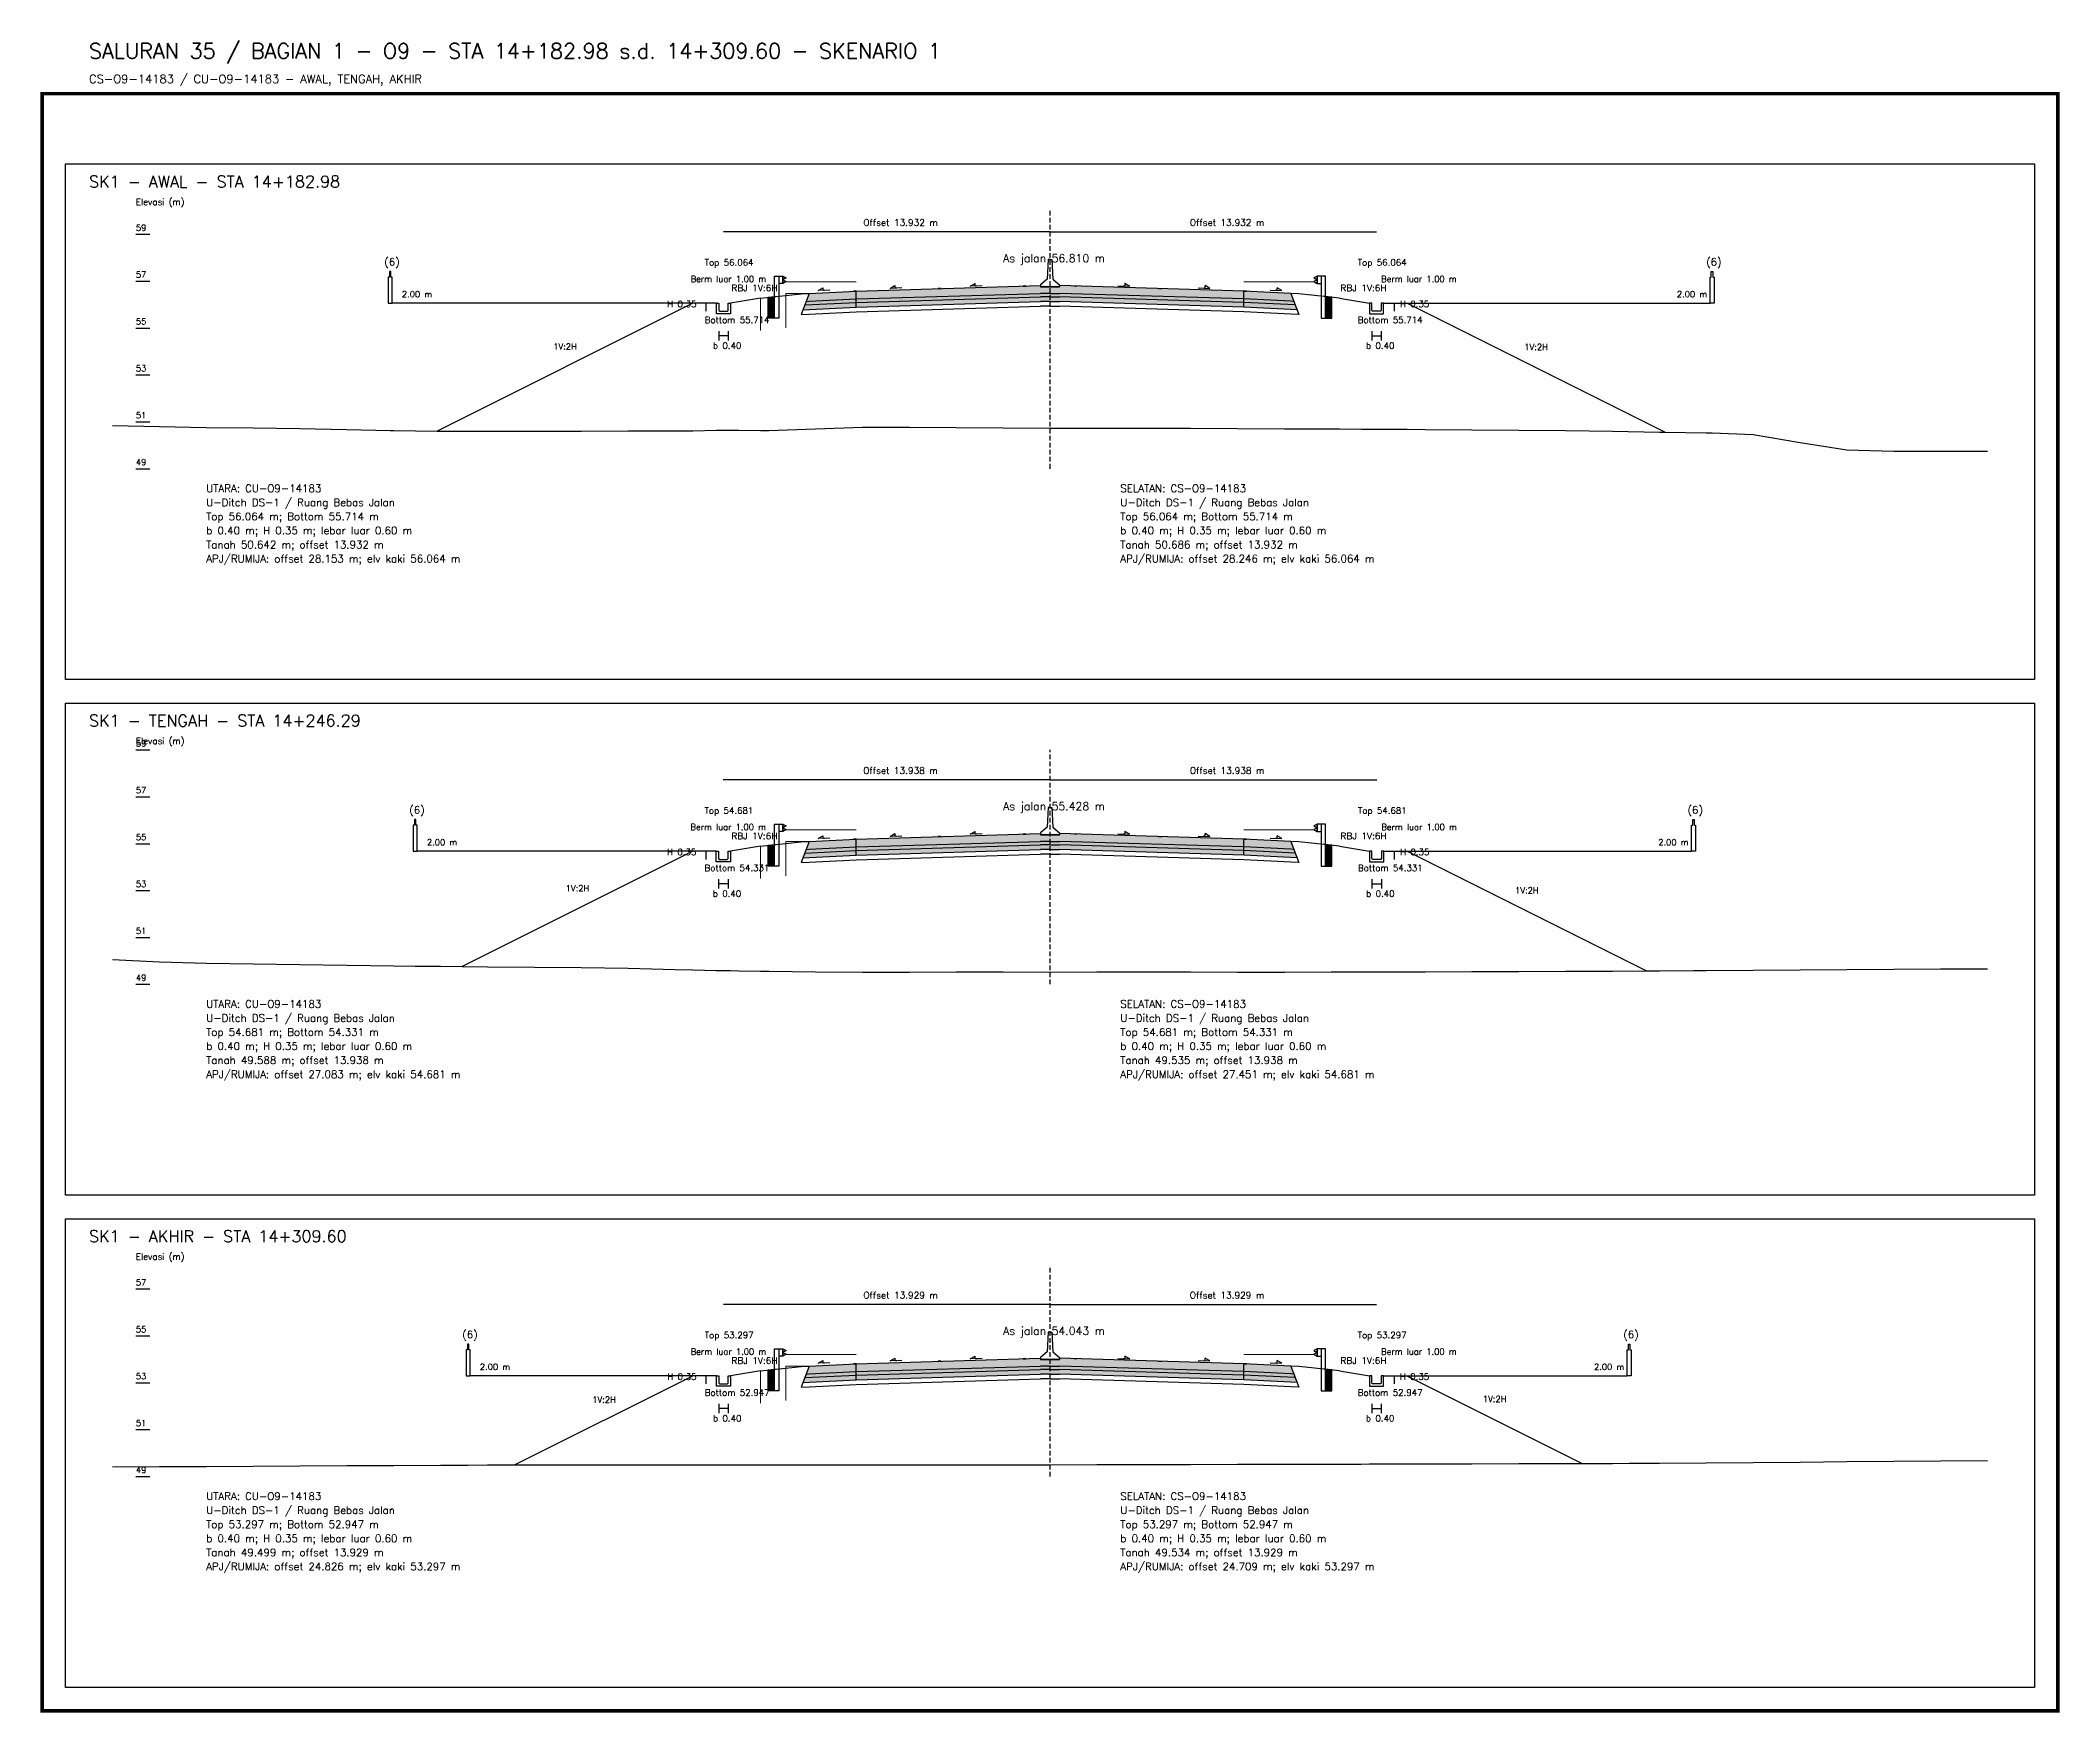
# Model space of a CAD drawing. Header units: metres. Extents: x -24715 to -24517, y 27498 to 30841.
# Drawn here: x -24713.7 to -24627.5, y 28126.2 to 28197.5 of the extents above; entities that cross this region are included whole.
import ezdxf

# ---------------------------------------------------------------- set-up
doc = ezdxf.new("R2010")
doc.units = ezdxf.units.M
doc.linetypes.add('PS_DASH', pattern=[0.3, 0.2, -0.1])
for name, color, linetype, lineweight in [('Dimensi', 230, 'Continuous', 20), ('GRS-ARSIR (HATCH)', 8, 'Continuous', 9), ('Guardrail', 20, 'Continuous', 30), ('HATCH - Beton ramping', 210, 'Continuous', 9), ('HATCH - LFA', 30, 'Continuous', 9), ('HATCH - Pavement', 50, 'Continuous', 9), ('Marka', 20, 'Continuous', 30), ('POT_ALL_GROUP', 2, 'Continuous', 70)]:
    doc.layers.add(name, color=color, linetype=linetype, lineweight=lineweight)
for name, color, linetype in [('POT_ALL_APJ', 2, 'Continuous'), ('POT_ALL_BORDER', 8, 'Continuous'), ('POT_ALL_CHANNEL1', 200, 'Continuous'), ('POT_ALL_DIM', 7, 'Continuous'), ('POT_ALL_GROUND', 1, 'Continuous'), ('POT_ALL_GUIDE', 8, 'Continuous'), ('POT_ALL_ROAD', 4, 'Continuous')]:
    doc.layers.add(name, color=color, linetype=linetype)
doc.styles.get("Standard").update_dxf_attribs({"font": 'simplex.shx'})

# ---------------------------------------------------------------- blocks, each defined once
blk = doc.blocks.new('JALAN_ASLI_TIPIKAL_2OKT_METER')
at = {"layer": 'Guardrail', "lineweight": 9}
h = blk.add_hatch(dxfattribs=at)
h.set_pattern_fill('JIS_LC_20', color=256, scale=0.002)
h.set_pattern_definition([(45, (-29.65569, -21.99233), (-0.02828427, 0.02828427), []), (45, (-29.65489, -21.99233), (-0.02828427, 0.02828427), [])])
h.paths.add_polyline_path([(-12.025, -1.394), (-11.753, -1.394), (-11.753, -0.471), (-12.018, -0.498)])
h = blk.add_hatch(dxfattribs=at)
h.set_pattern_fill('JIS_LC_20', color=256, scale=0.002)
h.set_pattern_definition([(45, (-29.40569, -21.99233), (-0.02828427, 0.02828427), []), (45, (-29.40489, -21.99233), (-0.02828427, 0.02828427), [])])
h.paths.add_polyline_path([(12.018, -0.498), (11.753, -0.471), (11.753, -1.394), (12.025, -1.394)])
at = {"layer": 'HATCH - Beton ramping'}
h = blk.add_hatch(dxfattribs=at)
h.set_pattern_fill('AR-CONC', color=256, scale=0.0005)
h.set_pattern_definition([(50, (-28.949556, -21.99233), (0.09109233, -0.00796954), [0.009525, -0.104775]), (355, (-28.94956, -21.99233), (-0.0176217, 0.09552842), [0.00762, -0.0838203]), (100.45144, (-28.941965, -21.992995), (0.07347062, 0.08755888), [0.008095, -0.08904512]), (46.1842, (-28.94956, -21.96693), (0.13553952, -0.02102116), [0.0142875, -0.1571625]), (96.63556, (-28.93826, -21.96868), (0.11870207, 0.12371306), [0.0121425, -0.1335678]), (351.18415, (-28.94956, -21.96693), (0.11870207, 0.12371306), [0.01143, -0.12572987]), (21, (-28.936856, -21.97328), (0.0758072, -0.0511326), [0.009525, -0.104775]), (326, (-28.93686, -21.97328), (0.03090101, 0.09209398), [0.00762, -0.08382]), (71.45144, (-28.93054, -21.97754), (0.1067082, 0.04096138), [0.008095, -0.08904497]), (37.5, (-28.949556, -21.99233), (0.001544302, 0.04227752), [0, -0.082804, 0, -0.08509, 0, -0.0841375]), (7.5, (-28.949556, -21.99233), (0.03340983, 0.05009029), [0, -0.048514, 0, -0.080899, 0, -0.0320675]), (327.5, (-28.977877, -21.99233), (0.067795298, -0.002864372), [0, -0.03175, 0, -0.09906, 0, -0.131445]), (317.5, (-28.990577, -21.99233), (0.07406459, 0.01271325), [0, -0.041275, 0, -0.065786, 0, -0.093345])])
h.paths.add_polyline_path([(-8.27, -0.566), (-10.401, -0.666), (-10.461, -0.826), (-8.27, -0.716)])
h.paths.add_polyline_path([(-0.4, -0.48), (0, -0.48), (0, -0.33), (-0.4, -0.33), (-8.27, -0.566), (-8.27, -0.716)])
h = blk.add_hatch(dxfattribs=at)
h.set_pattern_fill('AR-CONC', color=256, scale=0.0005)
h.set_pattern_definition([(50, (-28.699556, -21.99233), (0.09109233, -0.00796954), [0.009525, -0.104775]), (355, (-28.69956, -21.99233), (-0.01762171, 0.09552842), [0.00762, -0.0838203]), (100.45144, (-28.691965, -21.992995), (0.07347062, 0.08755888), [0.008095, -0.08904512]), (46.1842, (-28.69956, -21.96693), (0.13553952, -0.02102116), [0.0142875, -0.1571625]), (96.63556, (-28.68826, -21.96868), (0.11870207, 0.12371306), [0.0121425, -0.1335678]), (351.18415, (-28.69956, -21.96693), (0.11870207, 0.12371306), [0.01143, -0.12572987]), (21, (-28.686856, -21.97328), (0.0758072, -0.0511326), [0.009525, -0.104775]), (326, (-28.68686, -21.97328), (0.03090101, 0.09209398), [0.00762, -0.08382]), (71.45144, (-28.68054, -21.97754), (0.10670821, 0.04096138), [0.008095, -0.08904497]), (37.5, (-28.699556, -21.99233), (0.001544302, 0.04227752), [0, -0.082804, 0, -0.08509, 0, -0.0841375]), (7.5, (-28.699556, -21.99233), (0.03340983, 0.050090287), [0, -0.048514, 0, -0.080899, 0, -0.0320675]), (327.5, (-28.727877, -21.99233), (0.067795298, -0.002864372), [0, -0.03175, 0, -0.09906, 0, -0.131445]), (317.5, (-28.740577, -21.99233), (0.07406459, 0.012713246), [0, -0.041275, 0, -0.065786, 0, -0.093345])])
h.paths.add_polyline_path([(8.27, -0.566), (10.401, -0.666), (10.461, -0.826), (8.27, -0.716)])
h.paths.add_polyline_path([(0.4, -0.48), (0, -0.48), (0, -0.33), (0.4, -0.33), (8.27, -0.566), (8.27, -0.716)])
at = {"layer": 'HATCH - LFA'}
h = blk.add_hatch(dxfattribs=at)
h.set_pattern_fill('GRAVEL', color=256, scale=0.0075)
h.set_pattern_definition([(228.012788, (-28.812396, -21.801831), (-1.524, -1.7145), [0.0256291, -2.5372863]), (184.96974, (-28.829541, -21.820881), (2.2859999991, 0.1905000109), [0.04398035, -4.3540537]), (132.510447, (-28.873356, -21.824691), (1.9050000008, -2.0954999993), [0.0310111, -3.0701042]), (267.27369, (-28.947651, -21.872316), (0.1905000004, 3.81), [0.0400503, -3.9649828]), (292.833654, (-28.949556, -21.912321), (-0.9525, 2.286), [0.0392725, -3.8879856]), (357.27369, (-28.934316, -21.948516), (-3.81, 0.1905000004), [0.0400503, -3.9649828]), (37.69424, (-28.894311, -21.950421), (-2.4764999999, -1.9050000001), [0.0529645, -5.24348365]), (72.255328, (-28.852401, -21.918036), (1.3335000004, 4.1909999999), [0.050004, -4.95039425]), (121.429566, (-28.837161, -21.870411), (-1.5240000002, 2.4764999999), [0.040186, -3.9784159]), (175.23636, (-28.858116, -21.836121), (2.0955, -0.1905), [0.0458785, -2.2480453]), (222.397438, (-28.903836, -21.832311), (-2.2859999999, -2.0955000001), [0.05933084, -5.8737579]), (138.814075, (-28.759056, -21.874221), (-1.3335, 1.143), [0.0202503, -2.0047924]), (171.469234, (-28.774296, -21.860886), (2.4765, -0.3809999996), [0.03852615, -3.8140979]), (225, (-28.8124, -21.85517), (0, -0.1905), [0.0269407, -0.242467]), (203.19859, (-28.82573, -21.832311), (0.9525, 0.381), [0.0145081, -1.4362967]), (291.80141, (-28.839066, -21.838026), (-0.1905, 0.5715), [0.0205174, -1.0053565]), (30.96376, (-28.831446, -21.857076), (0.5715, 0.381), [0.033324, -1.0774724]), (161.56505, (-28.80287, -21.83993), (0.381, -0.1905), [0.0240965, -0.5783174]), (16.38954, (-28.949556, -21.838026), (1.905, 0.5715), [0.0337566, -3.341912]), (70.346176, (-28.917171, -21.828501), (-0.762, -2.0955), [0.0283199, -2.8036662]), (293.19859, (-28.80287, -21.801831), (-0.381, 0.9525), [0.029016, -1.4217888]), (343.61046, (-28.791441, -21.828501), (-1.905, 0.5715), [0.0337566, -3.341912]), (339.443955, (-28.949556, -21.956136), (-0.9525, 0.381), [0.0325526, -1.5950801]), (294.77514, (-28.919076, -21.967566), (-0.952500001, 2.0954999995), [0.0272754, -2.7002695]), (66.80141, (-28.800966, -21.992331), (0.381, 0.9525), [0.029016, -1.4217888]), (17.354025, (-28.789536, -21.965661), (-2.4765, -0.762), [0.0319337, -3.1614282]), (69.443955, (-28.89431, -21.992331), (-0.381, -0.9525), [0.0162763, -1.6113564]), (101.30993, (-28.812396, -21.99233), (-0.1905, 0.762), [0.0097136, -0.9616496]), (165.96376, (-28.8143, -21.982806), (0.5715, -0.1905), [0.0392725, -0.7461791]), (186.009006, (-28.852401, -21.973281), (1.905, 0.1905), [0.036395, -3.6031024]), (303.69007, (-28.831446, -21.87422), (-0.1905, 0.381), [0.0274743, -0.6593832]), (353.157227, (-28.816206, -21.897081), (3.2385, -0.3809999998), [0.0479668, -4.7487007]), (60.945396, (-28.76858, -21.902796), (-0.762, -1.3335), [0.0196131, -1.9417044]), (90, (-28.75906, -21.88565), (-0.1905, 0.1905), [0.01143, -0.17907]), (120.256437, (-28.856211, -21.967566), (0.762, -1.3335), [0.026465, -2.6200456]), (48.012787, (-28.869546, -21.944706), (1.524, 1.7145), [0.0512582, -2.5116572]), (0, (-28.83526, -21.9066), (0.1905, 0.1905), [0.04953, -0.14097]), (325.304846, (-28.785726, -21.906606), (1.9050000007, -1.333499999), [0.0301207, -2.9819488]), (254.0546, (-28.76096, -21.92375), (-0.1905, -0.762), [0.0277372, -1.3591238]), (207.645975, (-28.768581, -21.950421), (-3.6195000001, -1.9049999997), [0.0451609, -4.4709348]), (175.426079, (-28.808586, -21.971376), (-2.4765, 0.1905), [0.0477772, -4.7299385])])
h.paths.add_polyline_path([(-8.27, -0.716), (-10.461, -0.826), (-10.54, -1.03), (-8.27, -0.916)])
h.paths.add_polyline_path([(-0.4, -0.68), (0, -0.68), (0, -0.48), (-0.4, -0.48), (-8.27, -0.716), (-8.27, -0.916)])
h = blk.add_hatch(dxfattribs=at)
h.set_pattern_fill('GRAVEL', color=256, scale=0.0075)
h.set_pattern_definition([(228.012788, (-28.562396, -21.801831), (-1.524, -1.7145), [0.0256291, -2.5372863]), (184.96974, (-28.579541, -21.820881), (2.2859999991, 0.1905000109), [0.04398035, -4.3540537]), (132.510447, (-28.623356, -21.824691), (1.9050000008, -2.0954999993), [0.0310111, -3.0701042]), (267.27369, (-28.697651, -21.872316), (0.1905000004, 3.81), [0.04005034, -3.9649828]), (292.833654, (-28.699556, -21.912321), (-0.9525, 2.286), [0.0392725, -3.8879856]), (357.27369, (-28.684316, -21.948516), (-3.81, 0.1905000004), [0.04005034, -3.9649828]), (37.69424, (-28.644311, -21.950421), (-2.4764999999, -1.9050000001), [0.0529645, -5.24348365]), (72.255328, (-28.602401, -21.918036), (1.3335000004, 4.1909999999), [0.050004, -4.95039425]), (121.429566, (-28.587161, -21.870411), (-1.5240000002, 2.4764999999), [0.040186, -3.9784159]), (175.23636, (-28.608116, -21.836121), (2.0955, -0.1905000003), [0.0458785, -2.2480453]), (222.397438, (-28.653836, -21.832311), (-2.2859999999, -2.0955000001), [0.05933084, -5.87375794]), (138.814075, (-28.509056, -21.874221), (-1.3335, 1.143), [0.02025034, -2.0047924]), (171.469234, (-28.524296, -21.860886), (2.4765, -0.3809999996), [0.03852615, -3.8140979]), (225, (-28.5624, -21.85517), (0, -0.1905), [0.0269407, -0.242467]), (203.19859, (-28.57573, -21.832311), (0.9525, 0.381), [0.0145081, -1.4362967]), (291.80141, (-28.589066, -21.838026), (-0.1905, 0.5715), [0.0205174, -1.0053565]), (30.96376, (-28.581446, -21.857076), (0.5715, 0.381), [0.033324, -1.0774724]), (161.56505, (-28.55287, -21.83993), (0.381, -0.1905), [0.0240965, -0.57831736]), (16.38954, (-28.699556, -21.838026), (1.905, 0.5715), [0.0337566, -3.341912]), (70.346176, (-28.667171, -21.828501), (-0.762, -2.0955), [0.0283199, -2.8036662]), (293.19859, (-28.55287, -21.801831), (-0.381, 0.9525), [0.029016, -1.4217888]), (343.61046, (-28.541441, -21.828501), (-1.905, 0.5714999999), [0.0337566, -3.341912]), (339.443955, (-28.699556, -21.956136), (-0.9525, 0.381), [0.03255264, -1.5950801]), (294.77514, (-28.669076, -21.967566), (-0.952500001, 2.0954999995), [0.0272754, -2.7002695]), (66.80141, (-28.550966, -21.992331), (0.381, 0.9525), [0.029016, -1.4217888]), (17.354025, (-28.539536, -21.965661), (-2.4765, -0.7620000002), [0.0319337, -3.1614282]), (69.443955, (-28.64431, -21.992331), (-0.381, -0.9525), [0.0162763, -1.6113564]), (101.30993, (-28.562396, -21.99233), (-0.1905, 0.762), [0.0097136, -0.9616496]), (165.96376, (-28.5643, -21.982806), (0.5715, -0.1905), [0.0392725, -0.7461791]), (186.009006, (-28.602401, -21.973281), (1.905, 0.1905), [0.036395, -3.6031024]), (303.69007, (-28.581446, -21.87422), (-0.1905, 0.381), [0.0274743, -0.6593832]), (353.157227, (-28.566206, -21.897081), (3.2385, -0.3809999998), [0.04796676, -4.7487007]), (60.945396, (-28.51858, -21.902796), (-0.762, -1.3335), [0.0196131, -1.9417044]), (90, (-28.50906, -21.88565), (-0.1905, 0.1905), [0.01143, -0.17907]), (120.256437, (-28.606211, -21.967566), (0.762, -1.3335), [0.026465, -2.62004556]), (48.012787, (-28.619546, -21.944706), (1.524, 1.7145), [0.0512582, -2.5116572]), (0, (-28.58526, -21.9066), (0.1905, 0.1905), [0.04953, -0.14097]), (325.304846, (-28.535726, -21.906606), (1.9050000007, -1.333499999), [0.0301207, -2.98194875]), (254.054604, (-28.51096, -21.92375), (-0.1905, -0.762), [0.0277372, -1.35912375]), (207.645975, (-28.518581, -21.950421), (-3.6195000001, -1.9049999997), [0.0451609, -4.4709348]), (175.426079, (-28.558586, -21.971376), (-2.4765, 0.1905), [0.0477772, -4.7299385])])
h.paths.add_polyline_path([(8.27, -0.716), (10.461, -0.826), (10.54, -1.03), (8.27, -0.916)])
h.paths.add_polyline_path([(0.4, -0.68), (0, -0.68), (0, -0.48), (0.4, -0.48), (8.27, -0.716), (8.27, -0.916)])
at = {"layer": 'HATCH - Pavement'}
h = blk.add_hatch(dxfattribs=at)
h.set_pattern_fill('AR-CONC', color=256, scale=0.001)
h.set_pattern_definition([(50, (-89.43046, -52.62889), (0.18218467, -0.01593909), [0.01905, -0.20955]), (355, (-89.43046, -52.6289), (-0.03524342, 0.19105685), [0.01524, -0.1676406]), (100.45144, (-89.41528, -52.63022), (0.14694125, 0.17511775), [0.01619, -0.17809024]), (46.1842, (-89.43046, -52.5781), (0.27107904, -0.04204233), [0.028575, -0.314325]), (96.63556, (-89.40787, -52.5816), (0.23740413, 0.2474261), [0.024285, -0.2671356]), (351.18415, (-89.43046, -52.5781), (0.2374041, 0.2474261), [0.02286, -0.2514597]), (21, (-89.40506, -52.59079), (0.1516144, -0.1022652), [0.01905, -0.20955]), (326, (-89.40506, -52.5908), (0.06180203, 0.18418797), [0.01524, -0.16764]), (71.45144, (-89.39243, -52.59931), (0.21341642, 0.08192277), [0.01619, -0.17808994]), (37.5, (-89.43046, -52.62889), (0.003088603, 0.08455504), [0, -0.165608, 0, -0.17018, 0, -0.168275]), (7.5, (-89.43046, -52.62889), (0.06681966, 0.100180575), [0, -0.097028, 0, -0.161798, 0, -0.064135]), (327.5, (-89.4871, -52.62889), (0.135590595, -0.005728744), [0, -0.0635, 0, -0.19812, 0, -0.26289]), (317.5, (-89.5125, -52.62889), (0.14812918, 0.02542649), [0, -0.08255, 0, -0.131572, 0, -0.18669])])
h.paths.add_polyline_path([(-8.27, -0.236), (-10.27, -0.336), (-10.401, -0.673), (-10.27, -0.666), (-8.27, -0.566)])
h.paths.add_polyline_path([(-0.4, -0.33), (0, -0.33), (0, 0), (-0.4, 0), (-8.27, -0.236), (-8.27, -0.566)])
h = blk.add_hatch(dxfattribs=at)
h.set_pattern_fill('AR-CONC', color=256, scale=0.001)
h.set_pattern_definition([(50, (-89.18046, -52.62889), (0.18218467, -0.01593909), [0.01905, -0.20955]), (355, (-89.18046, -52.6289), (-0.03524342, 0.19105685), [0.01524, -0.16764058]), (100.45144, (-89.16528, -52.63022), (0.14694125, 0.17511775), [0.01619, -0.17809024]), (46.1842, (-89.18046, -52.5781), (0.27107904, -0.04204233), [0.028575, -0.314325]), (96.63556, (-89.15787, -52.5816), (0.23740413, 0.2474261), [0.024285, -0.2671356]), (351.18415, (-89.18046, -52.5781), (0.2374041, 0.2474261), [0.02286, -0.2514597]), (21, (-89.15506, -52.59079), (0.1516144, -0.1022652), [0.01905, -0.20955]), (326, (-89.15506, -52.5908), (0.06180203, 0.18418797), [0.01524, -0.16764]), (71.45144, (-89.14243, -52.59931), (0.21341642, 0.08192277), [0.01619, -0.17808994]), (37.5, (-89.18046, -52.62889), (0.003088603, 0.08455504), [0, -0.165608, 0, -0.17018, 0, -0.168275]), (7.5, (-89.18046, -52.62889), (0.06681966, 0.100180575), [0, -0.097028, 0, -0.161798, 0, -0.064135]), (327.5, (-89.2371, -52.62889), (0.135590595, -0.005728744), [0, -0.0635, 0, -0.19812, 0, -0.26289]), (317.5, (-89.2625, -52.62889), (0.14812918, 0.02542649), [0, -0.08255, 0, -0.131572, 0, -0.18669])])
h.paths.add_polyline_path([(8.27, -0.236), (10.27, -0.336), (10.401, -0.673), (10.27, -0.666), (8.27, -0.566)])
h.paths.add_polyline_path([(0.4, -0.33), (0, -0.33), (0, 0), (0.4, 0), (8.27, -0.236), (8.27, -0.566)])
at = {"layer": 'Marka'}
h = blk.add_hatch(color=256, dxfattribs=at)
h.dxf.hatch_style = 1
h.paths.add_polyline_path([(-8.27, -0.23), (-8.39, -0.236), (-8.39, -0.242), (-8.27, -0.236)])
h.paths.add_polyline_path([(-4.65, -0.122), (-4.77, -0.125), (-4.77, -0.131), (-4.65, -0.128)])
h.paths.add_polyline_path([(-1.03, -0.019), (-1.03, -0.013), (-1.15, -0.017), (-1.15, -0.023)])
h = blk.add_hatch(color=256, dxfattribs=at)
h.dxf.hatch_style = 1
h.paths.add_polyline_path([(8.27, -0.23), (8.39, -0.236), (8.39, -0.242), (8.27, -0.236)])
h.paths.add_polyline_path([(4.65, -0.122), (4.77, -0.125), (4.77, -0.131), (4.65, -0.128)])
h.paths.add_polyline_path([(1.03, -0.019), (1.03, -0.013), (1.15, -0.017), (1.15, -0.023)])
for p, q in [((-8.27, -0.236), (-0.4, 0)), ((8.27, -0.236), (0.4, 0)), ((-12.353, -0.533), (-10.622, -0.354)), ((-10.27, -0.336), (-10.62, -1.234)), ((-10.62, -0.354), (-10.27, -0.336)), ((-10.461, -0.826), (-8.27, -0.716)), ((-10.401, -0.673), (-10.27, -0.666)), ((-10.27, -0.336), (-8.27, -0.236)), ((-10.27, -0.666), (-8.27, -0.566)), ((-8.27, -0.916), (-8.27, -0.236)), ((-8.27, -0.566), (-0.4, -0.33)), ((-8.27, -0.716), (-0.4, -0.48)), ((-8.27, -0.916), (-0.4, -0.68)), ((0, -0.05), (-0.4, -0.05)), ((0, -0.33), (-0.4, -0.33)), ((0, -0.48), (-0.4, -0.48)), ((0, -0.68), (-0.4, -0.68)), ((0, -0.05), (0.4, -0.05)), ((0, -0.33), (0.4, -0.33)), ((0, -0.48), (0.4, -0.48)), ((0, -0.68), (0.4, -0.68)), ((8.27, -0.566), (0.4, -0.33)), ((8.27, -0.716), (0.4, -0.48)), ((8.27, -0.916), (0.4, -0.68)), ((8.27, -0.916), (8.27, -0.236)), ((10.27, -0.336), (8.27, -0.236)), ((10.27, -0.666), (8.27, -0.566)), ((10.461, -0.826), (8.27, -0.716)), ((10.27, -0.336), (10.62, -1.234)), ((10.62, -0.354), (10.27, -0.336)), ((10.401, -0.673), (10.27, -0.666)), ((12.353, -0.533), (10.622, -0.354)), ((-10.62, -1.234), (-10.27, -1.216)), ((-10.54, -1.03), (-8.27, -0.916)), ((-10.27, -1.216), (-8.27, -1.116)), ((-8.27, -1.116), (-0.4, -0.88)), ((0, -0.88), (-0.4, -0.88)), ((0, -0.88), (0.4, -0.88)), ((8.27, -1.116), (0.4, -0.88)), ((10.54, -1.03), (8.27, -0.916)), ((10.27, -1.216), (8.27, -1.116)), ((10.62, -1.234), (10.27, -1.216))]:
    blk.add_line(p, q)
for points in [[(0, 1.11), (-0.075, 1.11), (-0.125, 0.27), (-0.4, 0.03), (-0.4, -0.05), (0, -0.05)], [(0, 1.11), (0.075, 1.11), (0.125, 0.27), (0.4, 0.03), (0.4, -0.05), (0, -0.05)], [(-6.818, -0.116), (-6.616, 0)], [(-3.401, -0.02), (-3.199, 0.096)], [(3.401, -0.02), (3.199, 0.096)], [(6.818, -0.116), (6.616, 0)], [(-9.887, -0.208), (-9.686, -0.092)], [(-9.387, -0.193), (-9.887, -0.208)], [(-6.318, -0.101), (-6.818, -0.116)], [(-2.901, -0.005), (-3.401, -0.02)], [(2.901, -0.005), (3.401, -0.02)], [(6.318, -0.101), (6.818, -0.116)], [(9.387, -0.193), (9.887, -0.208)], [(9.887, -0.208), (9.686, -0.092)]]:
    blk.add_lwpolyline(points)
for centre, start, end in [((-6.556, -0.037), 148.28164, 271.71836), ((-3.139, 0.059), 148.28164, 271.71836), ((3.139, 0.059), 268.28164, 31.71836), ((6.556, -0.037), 268.28164, 31.71836), ((-9.625, -0.129), 148.28164, 271.71836), ((9.625, -0.129), 268.28164, 31.71836)]:
    blk.add_arc(centre, 0.0711, start, end)
at = {"layer": 'Dimensi'}
for p, q in [((-8.27, 0.168), (-11.27, 0.168)), ((8.27, 0.168), (11.27, 0.168))]:
    blk.add_line(p, q, dxfattribs=at)
at = {"layer": 'GRS-ARSIR (HATCH)'}
for p, q in [((-12.353, -0.533), (-12.353, -1.909)), ((-11.27, -0.336), (-11.27, -1.803)), ((-10.27, -0.336), (-11.27, -0.336))]:
    blk.add_line(p, q, dxfattribs=at)
at = {"layer": 'Guardrail'}
for points in [[(-11.753, -1.394), (-11.753, 0.406), (-11.575, 0.406), (-11.575, -1.394), (-11.753, -1.394)], [(-11.575, 0.406), (-11.397, 0.406), (-11.397, 0.094), (-11.575, 0.094)], [(-11.397, 0.25), (-11.397, 0.406), (-11.262, 0.328), (-11.397, 0.25)], [(-11.397, 0.094), (-11.397, 0.25), (-11.262, 0.172), (-11.397, 0.094)], [(11.397, 0.25), (11.397, 0.406), (11.262, 0.328), (11.397, 0.25)], [(11.397, 0.094), (11.397, 0.25), (11.262, 0.172), (11.397, 0.094)], [(11.575, 0.406), (11.397, 0.406), (11.397, 0.094), (11.575, 0.094)], [(11.753, -1.394), (11.753, 0.406), (11.575, 0.406), (11.575, -1.394), (11.753, -1.394)], [(-11.575, -1.394), (-12.025, -1.394), (-12.018, -0.498), (-11.568, -0.453), (-11.575, -1.394)], [(11.575, -1.394), (12.025, -1.394), (12.018, -0.498), (11.568, -0.453), (11.575, -1.394)]]:
    blk.add_lwpolyline(points, dxfattribs=at)
at = {"layer": 'Marka'}
for points in [[(-8.39, -0.242), (-8.27, -0.236), (-8.27, -0.23), (-8.39, -0.236), (-8.39, -0.242)], [(8.39, -0.242), (8.27, -0.236), (8.27, -0.23), (8.39, -0.236), (8.39, -0.242)]]:
    blk.add_lwpolyline(points, dxfattribs=at)
for points in [[(-4.65, -0.122), (-4.77, -0.125), (-4.77, -0.131), (-4.65, -0.128)], [(-1.03, -0.013), (-1.15, -0.017), (-1.15, -0.023), (-1.03, -0.019)], [(1.03, -0.013), (1.15, -0.017), (1.15, -0.023), (1.03, -0.019)], [(4.65, -0.122), (4.77, -0.125), (4.77, -0.131), (4.65, -0.128)]]:
    blk.add_lwpolyline(points, close=True, dxfattribs=at)

msp = doc.modelspace()

# ---------------------------------------------------------------- linework, layer by layer
at = {"layer": 'POT_ALL_APJ', "linetype": 'Continuous'}
for points in [[(-24698.82437, 28187.43185), (-24698.82437, 28186.32744), (-24698.65437, 28186.32744), (-24698.65437, 28187.43185), (-24698.70937, 28187.43185), (-24698.70937, 28187.68185), (-24698.73937, 28187.68185), (-24698.76937, 28187.68185), (-24698.76937, 28187.43185), (-24698.82437, 28187.43185)], [(-24642.25534, 28187.43185), (-24642.25534, 28186.32744), (-24642.42534, 28186.32744), (-24642.42534, 28187.43185), (-24642.37034, 28187.43185), (-24642.37034, 28187.68185), (-24642.34034, 28187.68185), (-24642.31034, 28187.68185), (-24642.31034, 28187.43185), (-24642.25534, 28187.43185)], [(-24685.81738, 28186.32744), (-24698.65437, 28186.32744)], [(-24655.35438, 28186.32744), (-24642.42534, 28186.32744)], [(-24697.75408, 28164.0488), (-24697.75408, 28162.94439), (-24697.58408, 28162.94439), (-24697.58408, 28164.0488), (-24697.63908, 28164.0488), (-24697.63908, 28164.2988), (-24697.66908, 28164.2988), (-24697.69908, 28164.2988), (-24697.69908, 28164.0488), (-24697.75408, 28164.0488)], [(-24643.05024, 28164.0488), (-24643.05024, 28162.94439), (-24643.22024, 28162.94439), (-24643.22024, 28164.0488), (-24643.16524, 28164.0488), (-24643.16524, 28164.2988), (-24643.13524, 28164.2988), (-24643.10524, 28164.2988), (-24643.10524, 28164.0488), (-24643.05024, 28164.0488)], [(-24685.82374, 28162.94439), (-24697.58408, 28162.94439)], [(-24655.34801, 28162.94439), (-24643.22024, 28162.94439)], [(-24695.4968, 28141.66574), (-24695.4968, 28140.56133), (-24695.3268, 28140.56133), (-24695.3268, 28141.66574), (-24695.3818, 28141.66574), (-24695.3818, 28141.91574), (-24695.4118, 28141.91574), (-24695.4418, 28141.91574), (-24695.4418, 28141.66574), (-24695.4968, 28141.66574)], [(-24645.79165, 28141.66574), (-24645.79165, 28140.56133), (-24645.96165, 28140.56133), (-24645.96165, 28141.66574), (-24645.90665, 28141.66574), (-24645.90665, 28141.91574), (-24645.87665, 28141.91574), (-24645.84665, 28141.91574), (-24645.84665, 28141.66574), (-24645.79165, 28141.66574)], [(-24685.81476, 28140.56133), (-24695.3268, 28140.56133)], [(-24655.35699, 28140.56133), (-24645.96165, 28140.56133)]]:
    msp.add_lwpolyline(points, dxfattribs=at)
at = {"layer": 'POT_ALL_BORDER', "linetype": 'Continuous'}
for points in [[(-24712.58588, 28192.26387), (-24628.58588, 28192.26387), (-24628.58588, 28170.26387), (-24712.58588, 28170.26387), (-24712.58588, 28192.26387)], [(-24712.58588, 28169.26387), (-24628.58588, 28169.26387), (-24628.58588, 28148.26387), (-24712.58588, 28148.26387), (-24712.58588, 28169.26387)], [(-24712.58588, 28147.26387), (-24628.58588, 28147.26387), (-24628.58588, 28127.26387), (-24712.58588, 28127.26387), (-24712.58588, 28147.26387)]]:
    msp.add_lwpolyline(points, dxfattribs=at)
at = {"layer": 'POT_ALL_CHANNEL1', "linetype": 'Continuous'}
for points in [[(-24684.31738, 28186.32744), (-24684.21738, 28186.32744), (-24684.21738, 28185.87744), (-24684.81738, 28185.87744), (-24684.81738, 28186.32744), (-24684.71738, 28186.32744), (-24684.71738, 28186.00744), (-24684.68738, 28185.97744), (-24684.34738, 28185.97744), (-24684.31738, 28186.00744), (-24684.31738, 28186.32744)], [(-24656.85438, 28186.32744), (-24656.95438, 28186.32744), (-24656.95438, 28185.87744), (-24656.35438, 28185.87744), (-24656.35438, 28186.32744), (-24656.45438, 28186.32744), (-24656.45438, 28186.00744), (-24656.48438, 28185.97744), (-24656.82438, 28185.97744), (-24656.85438, 28186.00744), (-24656.85438, 28186.32744)], [(-24684.32374, 28162.94439), (-24684.22374, 28162.94439), (-24684.22374, 28162.49439), (-24684.82374, 28162.49439), (-24684.82374, 28162.94439), (-24684.72374, 28162.94439), (-24684.72374, 28162.62439), (-24684.69374, 28162.59439), (-24684.35374, 28162.59439), (-24684.32374, 28162.62439), (-24684.32374, 28162.94439)], [(-24656.84801, 28162.94439), (-24656.94801, 28162.94439), (-24656.94801, 28162.49439), (-24656.34801, 28162.49439), (-24656.34801, 28162.94439), (-24656.44801, 28162.94439), (-24656.44801, 28162.62439), (-24656.47801, 28162.59439), (-24656.81801, 28162.59439), (-24656.84801, 28162.62439), (-24656.84801, 28162.94439)], [(-24684.31476, 28140.56133), (-24684.21476, 28140.56133), (-24684.21476, 28140.11133), (-24684.81476, 28140.11133), (-24684.81476, 28140.56133), (-24684.71476, 28140.56133), (-24684.71476, 28140.24133), (-24684.68476, 28140.21133), (-24684.34476, 28140.21133), (-24684.31476, 28140.24133), (-24684.31476, 28140.56133)], [(-24656.85699, 28140.56133), (-24656.95699, 28140.56133), (-24656.95699, 28140.11133), (-24656.35699, 28140.11133), (-24656.35699, 28140.56133), (-24656.45699, 28140.56133), (-24656.45699, 28140.24133), (-24656.48699, 28140.21133), (-24656.82699, 28140.21133), (-24656.85699, 28140.24133), (-24656.85699, 28140.56133)]]:
    msp.add_lwpolyline(points, dxfattribs=at)
at = {"layer": 'POT_ALL_DIM', "linetype": 'Continuous'}
for points in [[(-24670.58588, 28189.37387), (-24684.51738, 28189.37387)], [(-24670.58588, 28189.37387), (-24656.65438, 28189.37387)], [(-24685.26738, 28186.32744), (-24685.26738, 28185.97744)], [(-24655.90438, 28186.32744), (-24655.90438, 28185.97744)], [(-24684.71738, 28185.12744), (-24684.71738, 28184.72744)], [(-24684.31738, 28184.92744), (-24684.71738, 28184.92744)], [(-24684.31738, 28185.12744), (-24684.31738, 28184.72744)], [(-24656.85438, 28185.12744), (-24656.85438, 28184.72744)], [(-24656.85438, 28184.92744), (-24656.45438, 28184.92744)], [(-24656.45438, 28185.12744), (-24656.45438, 28184.72744)], [(-24670.58588, 28165.99188), (-24684.52374, 28165.99188)], [(-24670.58588, 28165.99188), (-24656.64801, 28165.99188)], [(-24685.27374, 28162.94439), (-24685.27374, 28162.59439)], [(-24655.89801, 28162.94439), (-24655.89801, 28162.59439)], [(-24684.72374, 28161.74439), (-24684.72374, 28161.34439)], [(-24684.32374, 28161.74439), (-24684.32374, 28161.34439)], [(-24656.84801, 28161.74439), (-24656.84801, 28161.34439)], [(-24656.44801, 28161.74439), (-24656.44801, 28161.34439)], [(-24684.32374, 28161.54439), (-24684.72374, 28161.54439)], [(-24656.84801, 28161.54439), (-24656.44801, 28161.54439)], [(-24670.58588, 28143.60733), (-24684.51476, 28143.60733)], [(-24670.58588, 28143.60733), (-24656.65699, 28143.60733)], [(-24685.26476, 28140.56133), (-24685.26476, 28140.21133)], [(-24655.90699, 28140.56133), (-24655.90699, 28140.21133)], [(-24684.71476, 28139.36133), (-24684.71476, 28138.96133)], [(-24684.31476, 28139.36133), (-24684.31476, 28138.96133)], [(-24656.85699, 28139.36133), (-24656.85699, 28138.96133)], [(-24656.45699, 28139.36133), (-24656.45699, 28138.96133)], [(-24684.31476, 28139.16133), (-24684.71476, 28139.16133)], [(-24656.85699, 28139.16133), (-24656.45699, 28139.16133)]]:
    msp.add_lwpolyline(points, dxfattribs=at)
at = {"layer": 'POT_ALL_GROUND', "linetype": 'Continuous'}
for points in [[(-24710.58588, 28181.10133), (-24708.58588, 28181.06023), (-24706.58588, 28181.01914), (-24704.58588, 28181.0069), (-24702.58588, 28180.97237), (-24700.58588, 28180.93125), (-24698.73937, 28180.89751), (-24698.58588, 28180.89513), (-24696.73937, 28180.8665), (-24696.58588, 28180.86412), (-24694.58588, 28180.85792), (-24692.58588, 28180.85743), (-24690.58588, 28180.86555), (-24688.58588, 28180.87653), (-24686.58588, 28180.87703), (-24685.81738, 28180.88141), (-24684.81738, 28180.9002), (-24684.58588, 28180.90455), (-24684.51738, 28180.90584), (-24684.21738, 28180.91148), (-24683.85579, 28180.90624), (-24682.93915, 28180.89268), (-24682.58588, 28180.88745), (-24680.58588, 28180.95945), (-24678.58588, 28181.0285), (-24676.58588, 28181.03723), (-24674.58588, 28181.02728), (-24672.58588, 28181.00949), (-24670.58588, 28180.99776), (-24668.58588, 28180.99449), (-24666.58588, 28180.99304), (-24664.58588, 28180.99038), (-24662.58588, 28180.98025), (-24660.58588, 28180.97012), (-24658.58588, 28180.95999), (-24658.2326, 28180.9582), (-24657.31596, 28180.95356), (-24656.95438, 28180.95172), (-24656.65438, 28180.9502), (-24656.58588, 28180.94986), (-24656.35438, 28180.94869), (-24655.35438, 28180.94362), (-24654.58588, 28180.93973), (-24652.58588, 28180.92665), (-24650.58588, 28180.90787), (-24648.58588, 28180.88657), (-24646.58588, 28180.85783), (-24644.58588, 28180.82449), (-24644.34034, 28180.82039), (-24642.58588, 28180.79114), (-24642.34034, 28180.78704), (-24640.58588, 28180.72342), (-24638.58588, 28180.38017), (-24636.58588, 28180.06273), (-24634.58588, 28180.01297), (-24632.58588, 28180.01174), (-24630.58588, 28180.0106)], [(-24710.58588, 28158.32606), (-24708.58588, 28158.22837), (-24706.58588, 28158.16624), (-24704.58588, 28158.14198), (-24702.58588, 28158.10609), (-24700.58588, 28158.07524), (-24698.58588, 28158.05077), (-24697.66908, 28158.04163), (-24696.58588, 28158.03084), (-24695.66908, 28158.02171), (-24694.58588, 28158.01173), (-24692.58588, 28157.99728), (-24690.58588, 28157.98283), (-24688.58588, 28157.94534), (-24686.58588, 28157.89116), (-24685.82374, 28157.87503), (-24684.82374, 28157.85687), (-24684.58588, 28157.8527), (-24684.52374, 28157.85161), (-24684.22374, 28157.84634), (-24683.85579, 28157.83988), (-24682.93915, 28157.82379), (-24682.58588, 28157.81759), (-24680.58588, 28157.79178), (-24678.58588, 28157.78663), (-24676.58588, 28157.78785), (-24674.58588, 28157.79778), (-24672.58588, 28157.79959), (-24670.58588, 28157.7876), (-24668.58588, 28157.79061), (-24666.58588, 28157.79273), (-24664.58588, 28157.79284), (-24662.58588, 28157.78689), (-24660.58588, 28157.78597), (-24658.58588, 28157.79205), (-24658.2326, 28157.79332), (-24657.31596, 28157.7966), (-24656.94801, 28157.79792), (-24656.64801, 28157.79888), (-24656.58588, 28157.79866), (-24656.34801, 28157.79781), (-24655.34801, 28157.79807), (-24654.58588, 28157.79966), (-24652.58588, 28157.80449), (-24650.58588, 28157.81242), (-24648.58588, 28157.82035), (-24646.58588, 28157.82878), (-24645.13524, 28157.83797), (-24644.58588, 28157.84145), (-24643.13524, 28157.85077), (-24642.58588, 28157.85436), (-24640.58588, 28157.86742), (-24638.58588, 28157.88048), (-24636.58588, 28157.89316), (-24634.58588, 28157.90561), (-24632.58588, 28157.91724), (-24630.58588, 28157.92886)], [(-24710.58588, 28136.67563), (-24708.58588, 28136.68592), (-24706.58588, 28136.69621), (-24704.58588, 28136.70651), (-24702.58588, 28136.7168), (-24700.58588, 28136.7271), (-24698.58588, 28136.73739), (-24696.58588, 28136.74769), (-24695.4118, 28136.75373), (-24694.58588, 28136.75798), (-24693.4118, 28136.76286), (-24692.58588, 28136.76293), (-24690.58588, 28136.76308), (-24688.58588, 28136.76319), (-24686.58588, 28136.76326), (-24685.81476, 28136.76329), (-24684.81476, 28136.76333), (-24684.58588, 28136.76334), (-24684.51476, 28136.76334), (-24684.21476, 28136.76335), (-24683.85579, 28136.76337), (-24682.93915, 28136.7634), (-24682.58588, 28136.76341), (-24680.58588, 28136.76349), (-24678.58588, 28136.76356), (-24676.58588, 28136.76364), (-24674.58588, 28136.76371), (-24672.58588, 28136.76379), (-24670.58588, 28136.76386), (-24668.58588, 28136.76882), (-24666.58588, 28136.7752), (-24664.58588, 28136.78003), (-24662.58588, 28136.78449), (-24660.58588, 28136.78895), (-24658.58588, 28136.7926), (-24658.2326, 28136.79345), (-24657.31596, 28136.79594), (-24656.95699, 28136.79694), (-24656.65699, 28136.79778), (-24656.58588, 28136.79798), (-24656.35699, 28136.79862), (-24655.35699, 28136.80143), (-24654.58588, 28136.80359), (-24652.58588, 28136.80919), (-24650.58588, 28136.81479), (-24648.58588, 28136.81953), (-24647.87665, 28136.82114), (-24646.58588, 28136.82407), (-24645.87665, 28136.82568), (-24644.58588, 28136.83345), (-24642.58588, 28136.84663), (-24640.58588, 28136.86243), (-24638.58588, 28136.87984), (-24636.58588, 28136.89725), (-24634.58588, 28136.91465), (-24632.58588, 28136.93206), (-24630.58588, 28136.94947)]]:
    msp.add_lwpolyline(points, dxfattribs=at)
at = {"layer": 'POT_ALL_GROUP', "linetype": 'Continuous', "lineweight": 70, "const_width": 0.15}
msp.add_lwpolyline([(-24713.58588, 28195.26387), (-24627.58588, 28195.26387), (-24627.58588, 28126.26387), (-24713.58588, 28126.26387), (-24713.58588, 28195.26387)], dxfattribs=at)
at = {"layer": 'POT_ALL_GUIDE', "linetype": 'PS_DASH'}
for points in [[(-24670.58588, 28179.26387), (-24670.58588, 28190.26387)], [(-24670.58588, 28157.26387), (-24670.58588, 28167.26387)], [(-24670.58588, 28136.26387), (-24670.58588, 28145.26387)]]:
    msp.add_lwpolyline(points, dxfattribs=at)
at = {"layer": 'POT_ALL_GUIDE', "linetype": 'Continuous'}
for points in [[(-24709.58588, 28189.26387), (-24708.98588, 28189.26387)], [(-24709.58588, 28187.26387), (-24708.98588, 28187.26387)], [(-24709.58588, 28185.26387), (-24708.98588, 28185.26387)], [(-24709.58588, 28183.26387), (-24708.98588, 28183.26387)], [(-24709.58588, 28181.26387), (-24708.98588, 28181.26387)], [(-24709.58588, 28179.26387), (-24708.98588, 28179.26387)], [(-24709.58588, 28167.26387), (-24708.98588, 28167.26387)], [(-24709.58588, 28165.26387), (-24708.98588, 28165.26387)], [(-24709.58588, 28163.26387), (-24708.98588, 28163.26387)], [(-24709.58588, 28161.26387), (-24708.98588, 28161.26387)], [(-24709.58588, 28159.26387), (-24708.98588, 28159.26387)], [(-24709.58588, 28157.26387), (-24708.98588, 28157.26387)], [(-24709.58588, 28144.26387), (-24708.98588, 28144.26387)], [(-24709.58588, 28142.26387), (-24708.98588, 28142.26387)], [(-24709.58588, 28140.26387), (-24708.98588, 28140.26387)], [(-24709.58588, 28138.26387), (-24708.98588, 28138.26387)], [(-24709.58588, 28136.26387), (-24708.98588, 28136.26387)]]:
    msp.add_lwpolyline(points, dxfattribs=at)
at = {"layer": 'POT_ALL_ROAD', "linetype": 'Continuous'}
for points in [[(-24685.81738, 28186.32744), (-24696.73937, 28180.8665)], [(-24684.81738, 28186.32744), (-24685.81738, 28186.32744)], [(-24682.93915, 28186.54048), (-24684.21738, 28186.32744)], [(-24658.2326, 28186.54048), (-24656.95438, 28186.32744)], [(-24656.35438, 28186.32744), (-24655.35438, 28186.32744)], [(-24655.35438, 28186.32744), (-24644.34034, 28180.82039)], [(-24685.82374, 28162.94439), (-24695.66908, 28158.02171)], [(-24684.82374, 28162.94439), (-24685.82374, 28162.94439)], [(-24682.93915, 28163.15848), (-24684.22374, 28162.94439)], [(-24658.2326, 28163.15848), (-24656.94801, 28162.94439)], [(-24656.34801, 28162.94439), (-24655.34801, 28162.94439)], [(-24655.34801, 28162.94439), (-24645.13524, 28157.83797)], [(-24685.81476, 28140.56133), (-24693.4118, 28136.76286)], [(-24684.81476, 28140.56133), (-24685.81476, 28140.56133)], [(-24682.93915, 28140.77393), (-24684.21476, 28140.56133)], [(-24658.2326, 28140.77393), (-24656.95699, 28140.56133)], [(-24656.35699, 28140.56133), (-24655.35699, 28140.56133)], [(-24655.35699, 28140.56133), (-24647.87665, 28136.82114)]]:
    msp.add_lwpolyline(points, dxfattribs=at)

# ---------------------------------------------------------------- block references
at = {"layer": 'POT_ALL_ROAD'}
for p in [(-24670.58588, 28187.07387), (-24670.58588, 28163.69188), (-24670.58588, 28141.30733)]:
    msp.add_blockref('JALAN_ASLI_TIPIKAL_2OKT_METER', p, dxfattribs=at)

# ---------------------------------------------------------------- texts
at = {"layer": 'POT_ALL_APJ'}
for s, height, p in [('(6)', 0.32, (-24698.98937, 28187.92744)), ('(6)', 0.32, (-24642.59034, 28187.92744)), ('2.00 m', 0.26, (-24698.23937, 28186.57744)), ('2.00 m', 0.26, (-24643.84034, 28186.57744)), ('(6)', 0.32, (-24697.91908, 28164.54439)), ('(6)', 0.32, (-24643.38524, 28164.54439)), ('2.00 m', 0.26, (-24697.16908, 28163.19439)), ('2.00 m', 0.26, (-24644.63524, 28163.19439)), ('(6)', 0.32, (-24695.6618, 28142.16133)), ('(6)', 0.32, (-24646.12665, 28142.16133)), ('2.00 m', 0.26, (-24694.9118, 28140.81133)), ('2.00 m', 0.26, (-24647.37665, 28140.81133))]:
    msp.add_text(s, height=height, dxfattribs=at).set_placement(p)
at = {"layer": 'POT_ALL_CHANNEL1'}
for s, height, p in [('Top 56.064', 0.27, (-24685.31738, 28187.92744)), ('Top 56.064', 0.27, (-24657.45438, 28187.92744)), ('Bottom 55.714', 0.27, (-24685.31738, 28185.47744)), ('Bottom 55.714', 0.27, (-24657.45438, 28185.47744)), ('UTARA: CU-O9-14183', 0.32, (-24706.58588, 28178.26387)), ('SELATAN: CS-O9-14183', 0.32, (-24667.58588, 28178.26387)), ('Top 54.681', 0.27, (-24685.32374, 28164.54439)), ('Top 54.681', 0.27, (-24657.44801, 28164.54439)), ('Bottom 54.331', 0.27, (-24685.32374, 28162.09439)), ('Bottom 54.331', 0.27, (-24657.44801, 28162.09439)), ('UTARA: CU-O9-14183', 0.32, (-24706.58588, 28156.26387)), ('SELATAN: CS-O9-14183', 0.32, (-24667.58588, 28156.26387)), ('Top 53.297', 0.27, (-24685.31476, 28142.16133)), ('Top 53.297', 0.27, (-24657.45699, 28142.16133)), ('Bottom 52.947', 0.27, (-24685.31476, 28139.71133)), ('Bottom 52.947', 0.27, (-24657.45699, 28139.71133)), ('UTARA: CU-O9-14183', 0.32, (-24706.58588, 28135.26387)), ('SELATAN: CS-O9-14183', 0.32, (-24667.58588, 28135.26387))]:
    msp.add_text(s, height=height, dxfattribs=at).set_placement(p)
at = {"layer": 'POT_ALL_DIM'}
for s, height, p in [('SK1 - AWAL - STA 14+182.98', 0.5, (-24711.58588, 28191.26387)), ('Elevasi (m)', 0.27, (-24709.58588, 28190.51387)), ('59', 0.26, (-24709.58588, 28189.41387)), ('Offset 13.932 m', 0.28, (-24678.55163, 28189.62387)), ('Offset 13.932 m', 0.28, (-24664.62013, 28189.62387)), ('As jalan 56.810 m', 0.34, (-24672.58588, 28188.07387)), ('57', 0.26, (-24709.58588, 28187.41387)), ('Berm luar 1.00 m', 0.26, (-24685.91738, 28187.22744)), ('Berm luar 1.00 m', 0.26, (-24656.45438, 28187.22744)), ('RBJ 1V:6H', 0.28, (-24684.17826, 28186.83396)), ('RBJ 1V:6H', 0.28, (-24658.19349, 28186.83396)), ('H 0.35', 0.27, (-24686.91738, 28186.15244)), ('H 0.35', 0.27, (-24655.65438, 28186.15244)), ('55', 0.26, (-24709.58588, 28185.41387)), ('1V:2H', 0.26, (-24691.77838, 28184.34697)), ('b 0.40', 0.27, (-24684.96738, 28184.37744)), ('b 0.40', 0.27, (-24657.10438, 28184.37744)), ('1V:2H', 0.26, (-24650.34736, 28184.32391)), ('53', 0.26, (-24709.58588, 28183.41387)), ('51', 0.26, (-24709.58588, 28181.41387)), ('49', 0.26, (-24709.58588, 28179.41387)), ('U-Ditch DS-1 / Ruang Bebas Jalan', 0.32, (-24706.58588, 28177.66387)), ('U-Ditch DS-1 / Ruang Bebas Jalan', 0.32, (-24667.58588, 28177.66387)), ('Top 56.064 m; Bottom 55.714 m', 0.32, (-24706.58588, 28177.06387)), ('Top 56.064 m; Bottom 55.714 m', 0.32, (-24667.58588, 28177.06387)), ('b 0.40 m; H 0.35 m; lebar luar 0.60 m', 0.32, (-24706.58588, 28176.46387)), ('b 0.40 m; H 0.35 m; lebar luar 0.60 m', 0.32, (-24667.58588, 28176.46387)), ('Tanah 50.642 m; offset 13.932 m', 0.32, (-24706.58588, 28175.86387)), ('APJ/RUMIJA: offset 28.153 m; elv kaki 56.064 m', 0.32, (-24706.58588, 28175.26387)), ('Tanah 50.686 m; offset 13.932 m', 0.32, (-24667.58588, 28175.86387)), ('APJ/RUMIJA: offset 28.246 m; elv kaki 56.064 m', 0.32, (-24667.58588, 28175.26387)), ('SK1 - TENGAH - STA 14+246.29', 0.5, (-24711.58588, 28168.26387)), ('59', 0.26, (-24709.58588, 28167.41387)), ('Elevasi (m)', 0.27, (-24709.58588, 28167.51387)), ('Offset 13.938 m', 0.28, (-24678.55481, 28166.24188)), ('Offset 13.938 m', 0.28, (-24664.61694, 28166.24188)), ('57', 0.26, (-24709.58588, 28165.41387)), ('As jalan 55.428 m', 0.34, (-24672.58588, 28164.69188)), ('55', 0.26, (-24709.58588, 28163.41387)), ('Berm luar 1.00 m', 0.26, (-24685.92374, 28163.84439)), ('RBJ 1V:6H', 0.28, (-24684.18145, 28163.45143)), ('RBJ 1V:6H', 0.28, (-24658.19031, 28163.45143)), ('Berm luar 1.00 m', 0.26, (-24656.44801, 28163.84439)), ('H 0.35', 0.27, (-24686.92374, 28162.76939)), ('H 0.35', 0.27, (-24655.64801, 28162.76939)), ('53', 0.26, (-24709.58588, 28161.41387)), ('1V:2H', 0.26, (-24691.24641, 28161.23305)), ('b 0.40', 0.27, (-24684.97374, 28160.99439)), ('b 0.40', 0.27, (-24657.09801, 28160.99439)), ('1V:2H', 0.26, (-24650.74162, 28161.14118)), ('51', 0.26, (-24709.58588, 28159.41387)), ('49', 0.26, (-24709.58588, 28157.41387)), ('U-Ditch DS-1 / Ruang Bebas Jalan', 0.32, (-24706.58588, 28155.66387)), ('U-Ditch DS-1 / Ruang Bebas Jalan', 0.32, (-24667.58588, 28155.66387)), ('Top 54.681 m; Bottom 54.331 m', 0.32, (-24706.58588, 28155.06387)), ('b 0.40 m; H 0.35 m; lebar luar 0.60 m', 0.32, (-24706.58588, 28154.46387)), ('Top 54.681 m; Bottom 54.331 m', 0.32, (-24667.58588, 28155.06387)), ('b 0.40 m; H 0.35 m; lebar luar 0.60 m', 0.32, (-24667.58588, 28154.46387)), ('Tanah 49.588 m; offset 13.938 m', 0.32, (-24706.58588, 28153.86387)), ('Tanah 49.535 m; offset 13.938 m', 0.32, (-24667.58588, 28153.86387)), ('APJ/RUMIJA: offset 27.083 m; elv kaki 54.681 m', 0.32, (-24706.58588, 28153.26387)), ('APJ/RUMIJA: offset 27.451 m; elv kaki 54.681 m', 0.32, (-24667.58588, 28153.26387)), ('SK1 - AKHIR - STA 14+309.60', 0.5, (-24711.58588, 28146.26387)), ('Elevasi (m)', 0.27, (-24709.58588, 28145.51387)), ('57', 0.26, (-24709.58588, 28144.41387)), ('Offset 13.929 m', 0.28, (-24678.55032, 28143.85733)), ('Offset 13.929 m', 0.28, (-24664.62144, 28143.85733)), ('55', 0.26, (-24709.58588, 28142.41387)), ('As jalan 54.043 m', 0.34, (-24672.58588, 28142.30733)), ('Berm luar 1.00 m', 0.26, (-24685.91476, 28141.46133)), ('RBJ 1V:6H', 0.28, (-24684.17695, 28141.06763)), ('RBJ 1V:6H', 0.28, (-24658.1948, 28141.06763)), ('Berm luar 1.00 m', 0.26, (-24656.45699, 28141.46133)), ('53', 0.26, (-24709.58588, 28140.41387)), ('H 0.35', 0.27, (-24686.91476, 28140.38633)), ('H 0.35', 0.27, (-24655.65699, 28140.38633)), ('1V:2H', 0.26, (-24690.11328, 28139.4121)), ('1V:2H', 0.26, (-24652.11682, 28139.44124)), ('51', 0.26, (-24709.58588, 28138.41387)), ('b 0.40', 0.27, (-24684.96476, 28138.61133)), ('b 0.40', 0.27, (-24657.10699, 28138.61133)), ('49', 0.26, (-24709.58588, 28136.41387)), ('U-Ditch DS-1 / Ruang Bebas Jalan', 0.32, (-24706.58588, 28134.66387)), ('U-Ditch DS-1 / Ruang Bebas Jalan', 0.32, (-24667.58588, 28134.66387)), ('Top 53.297 m; Bottom 52.947 m', 0.32, (-24706.58588, 28134.06387)), ('Top 53.297 m; Bottom 52.947 m', 0.32, (-24667.58588, 28134.06387)), ('Tanah 49.499 m; offset 13.929 m', 0.32, (-24706.58588, 28132.86387)), ('b 0.40 m; H 0.35 m; lebar luar 0.60 m', 0.32, (-24706.58588, 28133.46387)), ('Tanah 49.534 m; offset 13.929 m', 0.32, (-24667.58588, 28132.86387)), ('b 0.40 m; H 0.35 m; lebar luar 0.60 m', 0.32, (-24667.58588, 28133.46387)), ('APJ/RUMIJA: offset 24.826 m; elv kaki 53.297 m', 0.32, (-24706.58588, 28132.26387)), ('APJ/RUMIJA: offset 24.709 m; elv kaki 53.297 m', 0.32, (-24667.58588, 28132.26387))]:
    msp.add_text(s, height=height, dxfattribs=at).set_placement(p)
at = {"layer": 'POT_ALL_GROUP', "lineweight": 0}
for s, height, p in [('SALURAN 35 / BAGIAN 1 - O9 - STA 14+182.98 s.d. 14+309.60 - SKENARIO 1', 0.65, (-24711.58588, 28196.76387)), ('CS-O9-14183 / CU-O9-14183 - AWAL, TENGAH, AKHIR', 0.36, (-24711.58588, 28195.71387))]:
    msp.add_text(s, height=height, dxfattribs=at).set_placement(p)

doc.saveas('drawing.dxf')
